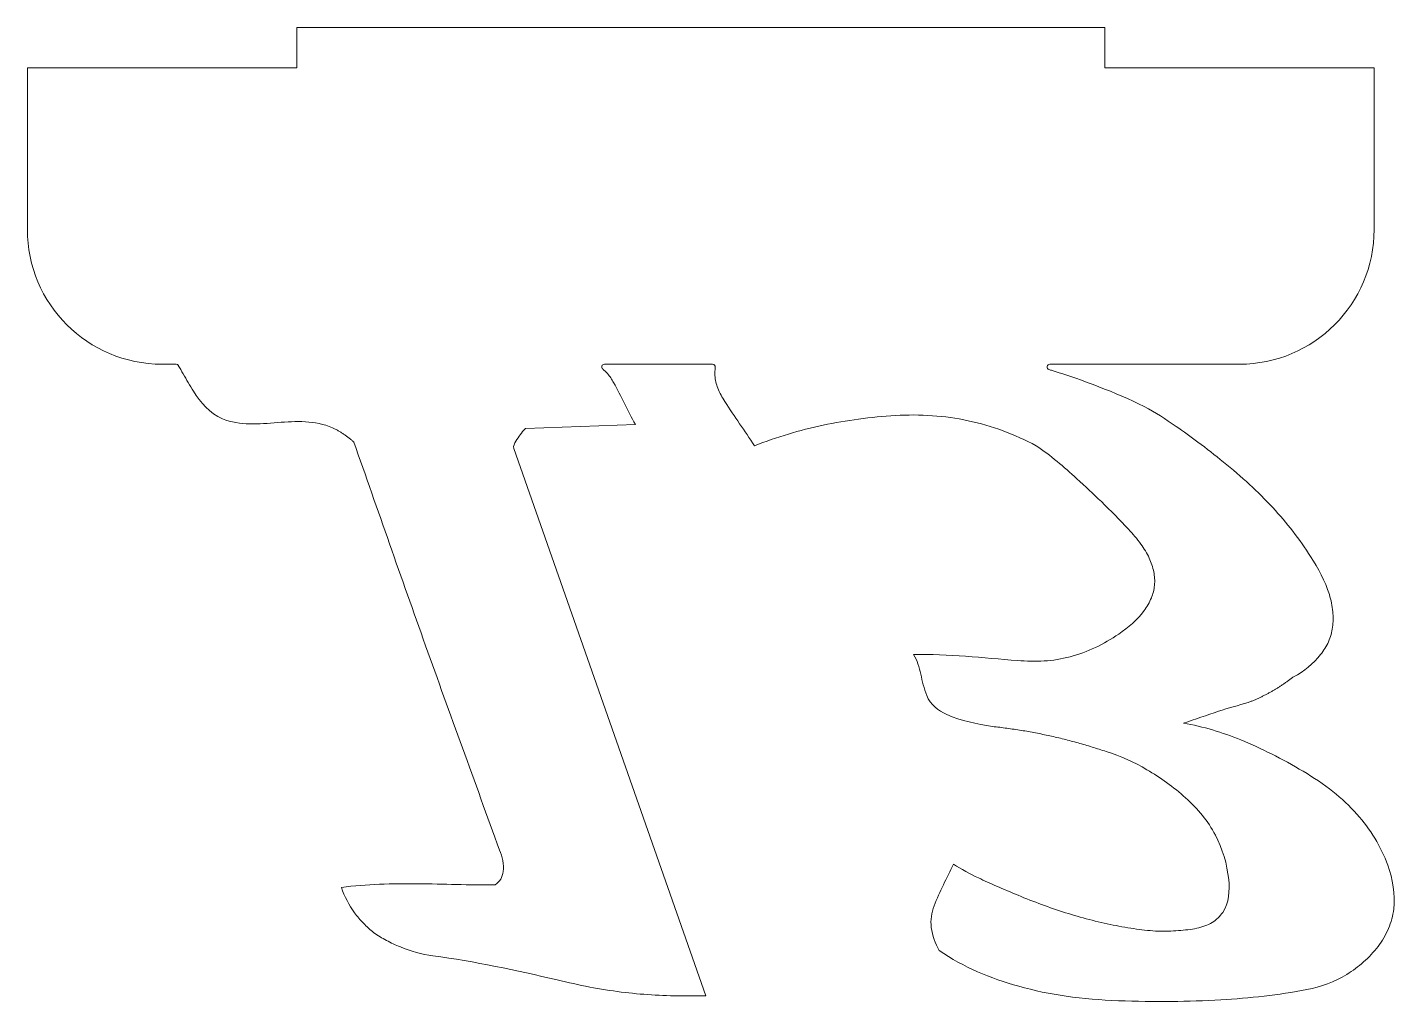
# Model space of a CAD drawing. Header units: millimetres. Extents: x 0 to 102, y -69 to 3.
import ezdxf

# ---------------------------------------------------------------- set-up
doc = ezdxf.new("R2010")
doc.units = ezdxf.units.MM

msp = doc.modelspace()

# ---------------------------------------------------------------- linework, layer by layer
at = {"color": 7, "linetype": 'Continuous', "lineweight": 15}
for p, q in [((20, 0), (20, 3)), ((20, 3), (80, 3)), ((80, 3), (80, 0)), ((0, -12), (0, 0)), ((0, 0), (20, 0)), ((80, 0), (100, 0)), ((100, 0), (100, -12)), ((11.04, -22), (10, -22)), ((50.88, -22), (42.85, -22)), ((90, -22), (75.92, -22)), ((45.15, -26.47), (36.98, -26.78)), ((36.12, -28.25), (50.37, -68.89))]:
    msp.add_line(p, q, dxfattribs=at)
for centre, radius, start, end in [((10, -12), 10, 180, 270), ((90, -12), 10, 270, 0), ((11.04, -22.2), 0.2, 31.1579, 90), ((42.85, -22.2), 0.2, 90, 230.9367), ((50.88, -22.2), 0.2, 351.1239, 90), ((75.92, -22.2), 0.2, 90, 252.865)]:
    msp.add_arc(centre, radius, start, end, dxfattribs=at)
for points, knots in [([(14.48, -26.06), (13.54, -25.63), (12.55, -24.46), (11.7, -22.94), (11.33, -22.3), (11.21, -22.1)], [0.1099924, 0.1099924, 0.1099924, 0.1099924, 0.6110596, 0.8610803, 0.9811351, 0.9811351, 0.9811351, 0.9811351]), ([(53.99, -28.05), (53.28, -26.94), (52.27, -25.59), (51.24, -23.85), (51.03, -22.96), (51.05, -22.43), (51.08, -22.23)], [0.1167962, 0.1167962, 0.1167962, 0.1167962, 0.6238294, 0.7687396, 0.8924005, 0.9697482, 0.9697482, 0.9697482, 0.9697482]), ([(42.72, -22.36), (42.85, -22.46), (43.17, -22.76), (44.01, -24.14), (44.56, -25.46), (45.15, -26.47)], [0.0891766, 0.0891766, 0.0891766, 0.0891766, 0.160575, 0.276, 0.7803431, 0.7803431, 0.7803431, 0.7803431]), ([(75.86, -22.39), (75.94, -22.42), (78.36, -23.17), (80.73, -24.06), (82.93, -25.14)], [0.0423659, 0.0423659, 0.0423659, 0.0423659, 0.0498997, 0.2768368, 0.2768368, 0.2768368, 0.2768368]), ([(82.93, -25.14), (83.76, -25.57), (85.09, -26.45), (87.04, -27.85), (88.86, -29.28), (90.75, -30.87), (93.01, -33.14), (94.47, -34.98), (95.29, -36.28)], [0, 0, 0, 0, 0.165922, 0.28522, 0.428759, 0.580751, 0.725715, 1, 1, 1, 1]), ([(22.65, -26.72), (21.34, -26.15), (18.57, -26.3), (15.82, -26.58), (14.48, -26.06)], [0, 0, 0, 0, 0.498548, 1, 1, 1, 1]), ([(74.9, -28.05), (73.32, -27.21), (70.77, -26.25), (67.19, -25.76), (64.45, -25.75), (61.75, -26.05), (58.21, -26.63), (55.64, -27.41), (53.99, -28.05)], [0, 0, 0, 0, 0.249823, 0.374298, 0.501204, 0.628741, 0.752875, 1, 1, 1, 1]), ([(36.98, -26.78), (36.68, -27.06), (36.4, -27.54), (36.07, -28.05), (36.12, -28.25)], [0, 0, 0, 0, 0.675498, 1, 1, 1, 1]), ([(35.06, -58.06), (33.23, -53), (29.54, -42.94), (26.02, -32.82), (24.24, -27.78)], [0, 0, 0, 0, 0.501677, 1, 1, 1, 1]), ([(81.04, -42.03), (81.74, -41.54), (82.71, -40.75), (83.49, -39.4), (83.75, -38.41), (83.68, -37.38), (83.32, -36.33), (82.67, -35.27), (81.45, -33.88), (79.85, -32.28), (77.6, -30.17), (75.98, -28.77), (74.9, -28.05)], [0, 0, 0, 0, 0.138752, 0.1966, 0.24857, 0.302233, 0.359698, 0.425631, 0.502425, 0.656922, 0.790689, 1, 1, 1, 1]), ([(95.29, -36.28), (95.84, -37.16), (96.59, -38.48), (96.97, -40.32), (96.96, -41.51), (96.67, -42.62), (95.79, -44), (94.79, -44.8), (94.02, -45.2)], [0, 0, 0, 0, 0.301153, 0.425208, 0.535641, 0.642331, 0.749856, 1, 1, 1, 1]), ([(65.79, -43.55), (68.39, -43.48), (71.6, -43.9), (75.5, -44.1), (78.12, -43.65), (79.94, -42.79), (81.04, -42.03)], [0, 0, 0, 0, 0.494788, 0.620777, 0.744618, 1, 1, 1, 1]), ([(66.79, -46.58), (66.57, -46.07), (66.36, -45.03), (66.09, -43.99), (65.79, -43.55)], [0, 0, 0, 0, 0.51461, 1, 1, 1, 1]), ([(71.66, -48.89), (70.51, -48.68), (68.64, -48.39), (67.04, -47.27), (66.79, -46.58)], [0, 0, 0, 0, 0.626922, 1, 1, 1, 1]), ([(90.65, -47.11), (89.92, -47.32), (88.29, -47.76), (86.72, -48.37), (85.85, -48.64)], [0, 0, 0, 0, 0.45606, 1, 1, 1, 1]), ([(85.85, -48.64), (87.31, -48.89), (89.53, -49.57), (92.45, -50.93), (94.75, -52.18), (96.93, -53.61), (99.27, -55.81), (100.52, -57.78), (101.01, -59.19)], [0, 0, 0, 0, 0.231593, 0.361402, 0.501691, 0.640871, 0.768312, 1, 1, 1, 1]), ([(89.21, -60.25), (89.08, -59.1), (88.59, -57.4), (87.28, -55.44), (86.03, -54.16), (84.63, -53.04), (82.71, -51.78), (81.16, -51.08), (80.1, -50.75)], [0, 0, 0, 0, 0.249466, 0.374352, 0.504731, 0.634828, 0.76089, 1, 1, 1, 1]), ([(34.73, -60.64), (35.09, -60.43), (35.54, -59.52), (35.25, -58.56), (35.06, -58.06)], [0, 0, 0, 0, 0.418603, 1, 1, 1, 1]), ([(67.71, -65.52), (67.41, -64.99), (67.1, -64.15), (67.08, -62.98), (67.59, -61.37), (68.29, -60.14), (68.76, -59.11)], [0, 0, 0, 0, 0.2661, 0.38577, 0.503973, 1, 1, 1, 1]), ([(68.76, -59.11), (69.36, -59.48), (70.42, -60.06), (72.05, -60.77), (74.18, -61.69), (77.04, -62.76), (80, -63.54), (82.31, -63.93), (83.93, -64.12), (85.43, -64.05), (86.8, -63.92), (87.98, -63.53), (89.2, -62.39), (89.29, -61.05), (89.21, -60.25)], [0, 0, 0, 0, 0.088925, 0.151016, 0.224199, 0.381568, 0.535065, 0.60915, 0.676777, 0.740003, 0.797934, 0.848852, 0.894139, 1, 1, 1, 1]), ([(101.01, -59.19), (101.39, -60.21), (101.69, -61.86), (101.13, -63.92), (100.33, -65.26), (99.26, -66.39), (97.57, -67.66), (96.05, -68.21), (95.01, -68.42)], [0, 0, 0, 0, 0.260907, 0.379407, 0.501365, 0.626056, 0.747562, 1, 1, 1, 1]), ([(23.32, -60.83), (25.2, -60.59), (29.01, -60.49), (32.82, -60.67), (34.73, -60.64)], [0, 0, 0, 0, 0.496985, 1, 1, 1, 1]), ([(30.12, -65.92), (29.29, -65.78), (28.1, -65.47), (26.67, -64.79), (25.72, -64.23), (24.95, -63.51), (24.03, -62.45), (23.55, -61.5), (23.32, -60.83)], [0, 0, 0, 0, 0.281523, 0.409619, 0.530341, 0.647976, 0.762733, 1, 1, 1, 1]), ([(48.59, -68.89), (47.09, -68.88), (44.8, -68.73), (41.72, -68.25), (37.09, -67.17), (33.23, -66.31), (30.12, -65.92)], [0, 0, 0, 0, 0.240482, 0.36719, 0.498522, 1, 1, 1, 1]), ([(95.01, -68.42), (92.9, -68.82), (89.55, -69.19), (84.87, -69.32), (81.03, -69.28), (77.22, -69.01), (72.65, -68.04), (69.5, -66.76), (67.71, -65.52)], [0, 0, 0, 0, 0.229734, 0.360185, 0.501042, 0.640298, 0.768567, 1, 1, 1, 1]), ([(50.37, -68.89), (49.99, -68.89), (49.39, -68.89), (48.8, -68.89), (48.59, -68.89)], [0, 0, 0, 0, 0.648352, 1, 1, 1, 1])]:
    msp.add_open_spline(points, degree=3, knots=knots, dxfattribs=at)
for points in [[(24.24, -27.78), (23.53, -27.12), (22.65, -26.72)], [(94.02, -45.2), (92.48, -46.41), (90.65, -47.11)], [(80.1, -50.75), (75.98, -49.35), (71.66, -48.89)]]:
    msp.add_open_spline(points, degree=2, dxfattribs=at)

doc.saveas('drawing.dxf')
